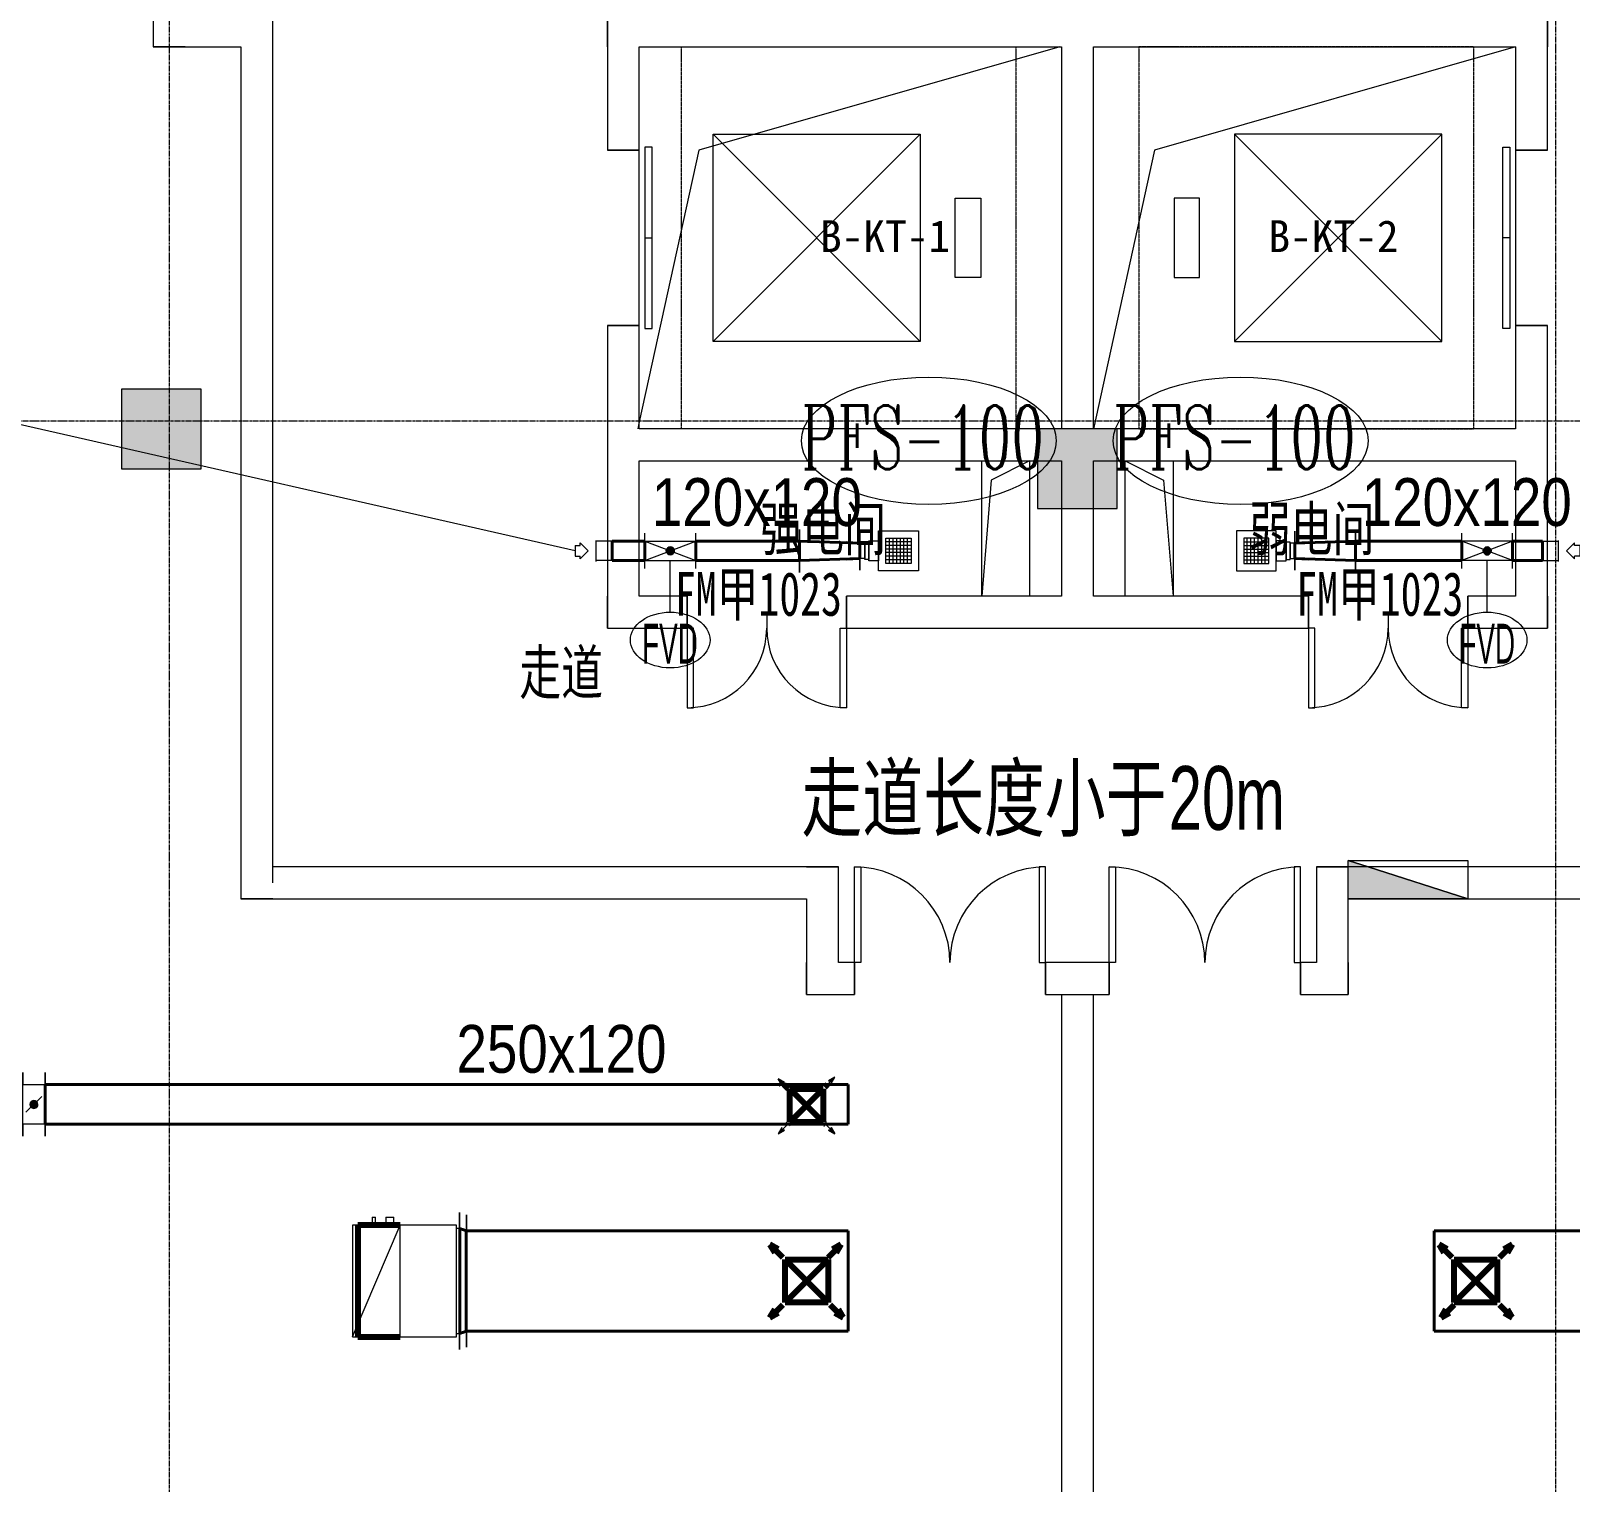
# Model space of a CAD drawing. Header units: millimetres. Extents: x 147619 to 200208, y -27981 to 8299.
# Drawn here: x 164431 to 174093, y -15363 to -6250 of the extents above; entities that cross this region are included whole.
import ezdxf

# ---------------------------------------------------------------- set-up
doc = ezdxf.new("R2010")
doc.units = ezdxf.units.MM
doc.linetypes.add('TJ Dash', pattern=[1.6, 1, -0.6])
doc.linetypes.add('轴网线', pattern=[22.24, 12.7, -3.18, 3.18, -3.18])
for name, color, linetype, lineweight in [('0-1', 7, 'Continuous', 5), ('M-EQPM-IDEN', 7, 'Continuous', 5), ('M-HVAC-CDFF-IDEN', 7, 'Continuous', 5)]:
    doc.layers.add(name, color=color, linetype=linetype, lineweight=lineweight)
for name, color, linetype, lineweight, true_color in [('0-2', 7, 'Continuous', 5, 0x515151), ('A-ANNO-NOTE-4', 7, 'Continuous', 5, 0xff8000), ('A-AREA-IDEN-1', 7, 'Continuous', 5, 0x515151), ('A-DETL-GENF-1', 7, 'Continuous', 5, 0xe1e1e1), ('A-DETL-GENF-2', 7, 'Continuous', 5, 0x515151), ('A-DETL-GENF-3', 7, 'Continuous', 5, 0x888888), ('A-DETL-GENF-4', 7, 'Continuous', 13, 0xff8000), ('A-DETL-GENF-5', 7, 'Continuous', 5, 0xff8000), ('A-DETL-GENF-6', 3, 'Continuous', 80, 0x00ff00), ('A-DETL-GENF-7', 3, 'Continuous', 5, 0x00ff00), ('A-DETL-MEDM-1', 7, 'Continuous', 5, 0x515151), ('A-DETL-WIDE-1', 4, 'Continuous', 80, 0x00ffff), ('A-DETL-WIDE-2', 3, 'Continuous', 80, 0x00ff00), ('A-DETL-WIDE-3', 150, 'Continuous', 80, 0x007fff), ('A-DOOR-1', 7, 'Continuous', 5, 0x515151), ('A-DOOR-2', 7, 'Continuous', 5, 0x5151be), ('A-DOOR-IDEN-1', 7, 'Continuous', 5, 0x515151), ('A-DOOR-IDEN-2', 7, 'Continuous', 5, 0x5151ff), ('A-FLOR-1', 7, 'Continuous', 5, 0x7f7f7f), ('A-WALL-1', 7, 'Continuous', 5, 0x515151), ('G-ANNO-TEXT-1', 7, 'Continuous', 5, 0x515151), ('G-ANNO-TEXT-2', 3, 'Continuous', 5, 0x00ff00), ('M-EQPM-1', 4, 'Continuous', 5, 0x00ffff), ('M-EQPM-2', 4, 'Continuous', 80, 0x00ffff), ('M-EQPM-IDEN-1', 3, 'Continuous', 5, 0x00ff00), ('M-HVAC-CDFF-2', 7, 'Continuous', 13, 0xff8000), ('M-HVAC-CDFF-3', 3, 'Continuous', 80, 0x00ff00), ('M-HVAC-CDFF-4', 150, 'Continuous', 80, 0x007fff), ('M-HVAC-DUCT-1', 7, 'Continuous', 40, 0xff8000), ('M-HVAC-DUCT-2', 7, 'Continuous', 5, 0xff8000), ('M-HVAC-DUCT-3', 7, 'Continuous', 13, 0xff8000), ('M-HVAC-DUCT-4', 3, 'Continuous', 40, 0x00ff00), ('M-HVAC-DUCT-6', 3, 'Continuous', 13, 0x00ff00), ('M-HVAC-DUCT-7', 150, 'Continuous', 40, 0x007fff), ('M-HVAC-DUCT-8', 150, 'Continuous', 80, 0x007fff), ('M-HVAC-DUCT-9', 150, 'Continuous', 5, 0x007fff), ('M-HVAC-DUCT-ANNO-2', 3, 'Continuous', 5, 0x00ff00), ('M-HVAC-DUCT-ANNO-3', 6, 'Continuous', 5, 0xff00ff), ('M-HVAC-DUCT-IDEN-1', 3, 'Continuous', 5, 0x00ff00), ('Q-SPCQ-1', 7, 'Continuous', 5, 0x515151), ('Q-SPCQ-2', 7, 'Continuous', 5, 0x51ffff), ('Q-SPCQ-3', 7, 'TJ Dash', 5, 0xff5151), ('S-GRID-1', 7, '轴网线', 5, 0x5151ff)]:
    doc.layers.add(name, color=color, linetype=linetype, lineweight=lineweight, true_color=true_color)
doc.styles.add('Arial Unicode MS', font='ARIALUNI.TTF', dxfattribs={"width": 0.5, "height": 250})
doc.styles.add('Complex', font='complex_.ttf', dxfattribs={"width": 0.6, "height": 400})
doc.styles.add('TJ_FangSong', font='', dxfattribs={"width": 0.7, "height": 400})
doc.styles.add('TJ_FangSong_Narrow_1', font='', dxfattribs={"height": 300})
doc.styles.add('仿宋_2', font='', dxfattribs={"width": 0.7, "height": 275})
doc.styles.add('黑体', font='', dxfattribs={"height": 200})
doc.styles.get('TJ_FangSong').set_extended_font_data('TJ_FangSong')
doc.styles.get('TJ_FangSong_Narrow_1').set_extended_font_data('TJ_FangSong_Narrow')
doc.styles.get('仿宋_2').set_extended_font_data('FangSong')
doc.styles.get('黑体').set_extended_font_data('SimHei')

# ---------------------------------------------------------------- blocks, each defined once
blk = doc.blocks.new('电梯门 - 1100mm_入口宽度-1329516-10-003 三层空调通风平面图')
at = {"layer": 'Q-SPCQ-1'}
for p, q in [((570, 180), (-570, 180)), ((-570, 180), (-570, 135)), ((-570, 135), (570, 135)), ((0, 135), (0, 180)), ((570, 135), (570, 180))]:
    blk.add_line(p, q, dxfattribs=at)
blk = doc.blocks.new('电梯门 - 1100mm_入口宽度-1547718-10-003 三层空调通风平面图')
at = {"layer": 'Q-SPCQ-1'}
for p, q in [((-570, -180), (-570, -135)), ((-570, -135), (570, -135)), ((570, -180), (-570, -180)), ((0, -135), (0, -180)), ((570, -135), (570, -180))]:
    blk.add_line(p, q, dxfattribs=at)
blk = doc.blocks.new('TJ客梯 - 1300_1300 TYP2-2462570-10-003 三层空调通风平面图')
at = {"layer": 'Q-SPCQ-2'}
for p, q in [((-650, 850), (650, -450)), ((650, 850), (-650, -450)), ((-650, -450), (-650, 850)), ((-650, 850), (650, 850)), ((650, 850), (650, -450)), ((650, -450), (-650, -450)), ((-250, -830), (-250, -670)), ((-250, -670), (250, -670)), ((250, -670), (250, -830)), ((250, -830), (-250, -830))]:
    blk.add_line(p, q, dxfattribs=at)
at = {"layer": 'Q-SPCQ-3'}
for p, q in [((1200, 1050), (-1200, 1050)), ((-1200, -1050), (-1200, 1050)), ((1200, 1050), (-1200, 1050)), ((1200, 1050), (1200, -1050)), ((1200, -1050), (-1200, -1050)), ((1200, -1050), (-1200, -1050))]:
    blk.add_line(p, q, dxfattribs=at)
blk = doc.blocks.new('TJ客梯 - 1300_1300 TYP2-2462550-10-003 三层空调通风平面图')
at = {"layer": 'Q-SPCQ-2'}
for p, q in [((250, 830), (-250, 830)), ((-250, 830), (-250, 670)), ((250, 670), (250, 830)), ((-250, 670), (250, 670)), ((-650, -850), (650, 450)), ((650, -850), (-650, 450)), ((650, 450), (-650, 450)), ((-650, 450), (-650, -850)), ((650, -850), (650, 450)), ((-650, -850), (650, -850))]:
    blk.add_line(p, q, dxfattribs=at)
at = {"layer": 'Q-SPCQ-3'}
for p, q in [((1200, 1050), (-1200, 1050)), ((-1200, 1050), (-1200, -1050)), ((1200, 1050), (-1200, 1050)), ((1200, -1050), (1200, 1050)), ((1200, -1050), (-1200, -1050)), ((1200, -1050), (-1200, -1050))]:
    blk.add_line(p, q, dxfattribs=at)
blk = doc.blocks.new('消火栓明装 - 消火栓明装-V194-10-003 三层空调通风平面图')
at = {"layer": 'A-DETL-GENF-3'}
blk.add_hatch(color=256, dxfattribs=at).paths.add_polyline_path([(375, 0), (-375, 240), (-375, 0)], flags=0)
at = {"layer": 'A-DETL-GENF-2'}
for p, q in [((-375, 240), (375, 240)), ((-250, 200), (-375, 240)), ((-375, 200), (-375, 240)), ((-375, 240), (-250, 200)), ((-375, 0), (-375, 200)), ((375, 0), (-250, 200)), ((-250, 200), (375, 0)), ((375, 240), (375, 200)), ((375, 200), (375, 0)), ((375, 0), (-375, 0))]:
    blk.add_line(p, q, dxfattribs=at)
blk = doc.blocks.new('TJ双扇平开门 - M1222-1543866-10-003 三层空调通风平面图')
at = {"layer": 'A-DOOR-1'}
for p, q in [((-600, 100), (-600, 700)), ((-600, 700), (-560, 700)), ((-560, 700), (-560, 100)), ((600, 700), (560, 700)), ((560, 700), (560, 100)), ((600, 100), (600, 700)), ((-560, 100), (-600, 100)), ((560, 100), (600, 100))]:
    blk.add_line(p, q, dxfattribs=at)
at = {"layer": 'A-DOOR-2'}
for centre, start, end in [((-600, 100), 0, 90), ((600, 100), 90, 180)]:
    blk.add_arc(centre, 600, start, end, dxfattribs=at)
blk = doc.blocks.new('TJ双扇平开门 - M1222-2000169-10-003 三层空调通风平面图')
at = {"layer": 'A-DOOR-1'}
for p, q in [((-560, -100), (-600, -100)), ((-600, -100), (-600, -700)), ((-560, -700), (-560, -100)), ((560, -100), (600, -100)), ((560, -700), (560, -100)), ((600, -100), (600, -700)), ((-600, -700), (-560, -700)), ((600, -700), (560, -700))]:
    blk.add_line(p, q, dxfattribs=at)
at = {"layer": 'A-DOOR-2'}
for centre, start, end in [((-600, -100), 270, 360), ((600, -100), 180, 270)]:
    blk.add_arc(centre, 600, start, end, dxfattribs=at)
blk = doc.blocks.new('TJ双扇平开门 - FMA1023-2632723-10-003 三层空调通风平面图')
at = {"layer": 'A-DOOR-1'}
for p, q in [((-500, 100), (-500, 600)), ((-500, 600), (-460, 600)), ((-460, 600), (-460, 100)), ((500, 600), (460, 600)), ((460, 600), (460, 100)), ((500, 100), (500, 600)), ((-460, 100), (-500, 100)), ((460, 100), (500, 100))]:
    blk.add_line(p, q, dxfattribs=at)
at = {"layer": 'A-DOOR-2'}
for centre, start, end in [((-500, 100), 0, 90), ((500, 100), 90, 180)]:
    blk.add_arc(centre, 500, start, end, dxfattribs=at)
blk = doc.blocks.new('YXQH_AR_B9-20_rvt-1-10-003 三层空调通风平面图')
at = {"layer": 'A-DETL-GENF-1'}
h = blk.add_hatch(color=256, dxfattribs=at)
h.paths.add_polyline_path([(182450, -17650), (182950, -17650), (182950, -17150), (182450, -17150)], flags=0)
h.paths.add_polyline_path([(165465.9, -17650), (165600, -17650), (165600, -17050), (165000, -17050), (165000, -17650), (165200, -17650)], flags=0)
h.paths.add_polyline_path([(159500, -17650), (159500, -17200), (159050, -17200), (159050, -17525), (159056, -17525), (159056, -17575), (159050, -17575), (159050, -17650), (159250, -17650)], flags=0)
h.paths.add_polyline_path([(174300, -17650), (174300, -17050), (173700, -17050), (173700, -17650), (174078.7, -17650)], flags=0)
h.paths.add_polyline_path([(170970.6, -9250), (171250, -9250), (171250, -8750), (170750, -8750), (170750, -9250), (170900, -9250)], flags=0)
h.paths.add_polyline_path([(176800, -9050), (176800, -8500), (176300, -8500), (176300, -9050), (176600, -9050)], flags=0)
h.paths.add_polyline_path([(165000, -9000), (165500, -9000), (165500, -8500), (165000, -8500)], flags=0)
h.paths.add_polyline_path([(182691.5, -8950), (182950, -8950), (182950, -8450), (182450, -8450), (182450, -8950)], flags=0)
h.paths.add_polyline_path([(156425, -8950), (156425, -8946), (156475, -8946), (156475, -8950), (156850, -8950), (156850, -8450), (156350, -8450), (156350, -8950)], flags=0)
h.paths.add_polyline_path([(182791.4, -7000), (182950, -7000), (182950, -6500), (182550, -6500.7), (182550, -7000), (182750, -7000)], flags=0)
h.paths.add_polyline_path([(168050, -1530), (168250, -1530), (168250, -1130), (168050, -1130), (168050, -1450)], flags=0)
h.paths.add_polyline_path([(170900, -1530), (171100, -1530), (171100, -1130), (170900, -1130)], flags=0)
h.paths.add_polyline_path([(173750, -1530), (173950, -1530), (173950, -1130), (173750, -1130), (173750, -1450)], flags=0)
h.paths.add_polyline_path([(176400, -350), (176800, -350), (176800, 250), (176200, 250), (176200, -350), (176231.9, -350)], flags=0)
h.paths.add_polyline_path([(165400, -250), (165500, -250), (165500, 250), (165000, 250), (165000, -250), (165240, -250)], flags=0)
h.paths.add_polyline_path([(156408.8, -250), (156850, -250), (156850, 250), (156350, 250), (156350, -250)], flags=0)
h.paths.add_polyline_path([(171093.6, -150), (171100, -150), (171100, 250), (170900, 250), (170900, -150)], flags=0)
h.paths.add_polyline_path([(173750, -150), (173950, -150), (173950, 250), (173750, 250), (173750, 50)], flags=0)
h.paths.add_polyline_path([(168226.5, -150), (168250, -150), (168250, 250), (168050, 250), (168050, -150), (168223.3, -150)], flags=0)
at = {"layer": '0-2'}
for p, q in [((170890, -6350), (168623.2, -7000)), ((173750, -6350), (171483.2, -7000)), ((168623.2, -7000), (168250, -8704.3)), ((171483.2, -7000), (171100, -8750)), ((168250, -8704.3), (168240, -8750)), ((170700, -8950), (170459.6, -9070.4)), ((171300, -8950), (171540.4, -9070.4)), ((170459.6, -9070.4), (170400, -9800)), ((171540.4, -9070.4), (171600, -9800))]:
    blk.add_line(p, q, dxfattribs=at)
at = {"layer": 'A-DETL-MEDM-1'}
for p, q in [((165500, -8500), (165000, -8500)), ((165000, -8500), (165000, -9000)), ((165500, -9000), (165500, -8500)), ((170900, -8750), (170750, -8750)), ((170750, -8750), (170750, -8950)), ((171100, -8750), (170900, -8750)), ((171250, -8750), (171100, -8750)), ((171250, -8950), (171250, -8750)), ((170750, -8950), (170750, -9250)), ((171250, -9250), (171250, -8950)), ((165000, -9000), (165500, -9000)), ((170750, -9250), (170900, -9250)), ((170900, -9250), (171100, -9250)), ((171100, -9250), (171250, -9250))]:
    blk.add_line(p, q, dxfattribs=at)
at = {"layer": 'A-DOOR-IDEN-2'}
for p, q in [((169050, -9900), (169050, -10042.3)), ((172950, -9900), (172950, -10042.3))]:
    blk.add_line(p, q, dxfattribs=at)
at = {"layer": 'A-FLOR-1'}
for p, q in [((168250, -6350), (170900, -6350)), ((168250, -7000), (168250, -6350)), ((170900, -6350), (170900, -8750)), ((171100, -6350), (173750, -6350)), ((171100, -8750), (171100, -6350)), ((173750, -6350), (173750, -7000)), ((168250, -8100), (168250, -7000)), ((173750, -7000), (173750, -8100)), ((168250, -8750), (168250, -8100)), ((173750, -8100), (173750, -8750)), ((170900, -8750), (168250, -8750)), ((173750, -8750), (171100, -8750)), ((170400, -9800), (170400, -8950)), ((170400, -8950), (170700, -8950)), ((170700, -8950), (170700, -9800)), ((171300, -8950), (171600, -8950)), ((171300, -9800), (171300, -8950)), ((171600, -8950), (171600, -9800)), ((170700, -9800), (170400, -9800)), ((171600, -9800), (171300, -9800))]:
    blk.add_line(p, q, dxfattribs=at)
at = {"layer": 'A-WALL-1'}
for p, q in [((165200, -6050), (165200, -6350)), ((165200, -6050), (165200, -6350)), ((165950, -11500), (165950, -6150)), ((165950, -11500), (165950, -6150)), ((168050, -6150), (168050, -6350)), ((168050, -6350), (168050, -6150)), ((173950, -6350), (173950, -6150)), ((173950, -6150), (173950, -6350)), ((165200, -6350), (165400, -6350)), ((165400, -6350), (165200, -6350)), ((165400, -6350), (165750, -6350)), ((165400, -6350), (165750, -6350)), ((165750, -6350), (165750, -11600)), ((165750, -6350), (165750, -11600)), ((168050, -6350), (168050, -7000)), ((168050, -6350), (168050, -7000)), ((168250, -6350), (170900, -6350)), ((168250, -6350), (170900, -6350)), ((168250, -7000), (168250, -6350)), ((168250, -7000), (168250, -6350)), ((170900, -6350), (170900, -8750)), ((170900, -6350), (170900, -8750)), ((171100, -6350), (173750, -6350)), ((171100, -6350), (173750, -6350)), ((171100, -8750), (171100, -6350)), ((171100, -8750), (171100, -6350)), ((173750, -6350), (173750, -7000)), ((173750, -6350), (173750, -7000)), ((173950, -7000), (173950, -6350)), ((173950, -7000), (173950, -6350)), ((168050, -7000), (168250, -7000)), ((168250, -7000), (168050, -7000)), ((173750, -7000), (173950, -7000)), ((173950, -7000), (173750, -7000)), ((168250, -8100), (168050, -8100)), ((168050, -8100), (168050, -8850)), ((168050, -8100), (168250, -8100)), ((168050, -8100), (168050, -8850)), ((168250, -8750), (168250, -8100)), ((168250, -8750), (168250, -8100)), ((173950, -8100), (173750, -8100)), ((173750, -8100), (173750, -8750)), ((173750, -8100), (173950, -8100)), ((173750, -8100), (173750, -8750)), ((173950, -9800), (173950, -8100)), ((173950, -9800), (173950, -8100)), ((170900, -8750), (168250, -8750)), ((170900, -8750), (168250, -8750)), ((173750, -8750), (171100, -8750)), ((173750, -8750), (171100, -8750)), ((168050, -8850), (168050, -9800)), ((168050, -8850), (168050, -9800)), ((168250, -8950), (170900, -8950)), ((168250, -8950), (170900, -8950)), ((168250, -9800), (168250, -8950)), ((168250, -9800), (168250, -8950)), ((170900, -8950), (170900, -9800)), ((170900, -8950), (170900, -9800)), ((171100, -8950), (173750, -8950)), ((171100, -8950), (173750, -8950)), ((171100, -9800), (171100, -8950)), ((171100, -9800), (171100, -8950)), ((173750, -8950), (173750, -9800)), ((173750, -8950), (173750, -9800)), ((168050, -9800), (168050, -10000)), ((168050, -10000), (168050, -9800)), ((168550, -9800), (168250, -9800)), ((168550, -9800), (168250, -9800)), ((168550, -10000), (168550, -9800)), ((168550, -9800), (168550, -10000)), ((170900, -9800), (169550, -9800)), ((169550, -9800), (169550, -10000)), ((169550, -10000), (169550, -9800)), ((170900, -9800), (169550, -9800)), ((172450, -9800), (171100, -9800)), ((172450, -9800), (171100, -9800)), ((172450, -10000), (172450, -9800)), ((172450, -9800), (172450, -10000)), ((173750, -9800), (173450, -9800)), ((173450, -9800), (173450, -10000)), ((173450, -10000), (173450, -9800)), ((173750, -9800), (173450, -9800)), ((173950, -10000), (173950, -9800)), ((173950, -9800), (173950, -10000)), ((168050, -10000), (168550, -10000)), ((168050, -10000), (168550, -10000)), ((169550, -10000), (172450, -10000)), ((169550, -10000), (172450, -10000)), ((173450, -10000), (173950, -10000)), ((173450, -10000), (173950, -10000)), ((165950, -11600), (165950, -11500)), ((169300, -11500), (165950, -11500)), ((169300, -11500), (165950, -11500)), ((165950, -11600), (165950, -11500)), ((169500, -11500), (169300, -11500)), ((169300, -11500), (169500, -11500)), ((169500, -12100), (169500, -11500)), ((169500, -12100), (169500, -11500)), ((172500, -11500), (172500, -12100)), ((172700, -11500), (172500, -11500)), ((172500, -11500), (172500, -12100)), ((172500, -11500), (172700, -11500)), ((176050, -11500), (172700, -11500)), ((176050, -11500), (173450, -11500)), ((165750, -11600), (165750, -11700)), ((165750, -11600), (165750, -11700)), ((165750, -11700), (165950, -11700)), ((165950, -11700), (165750, -11700)), ((165950, -11700), (169300, -11700)), ((165950, -11700), (169300, -11700)), ((169300, -11700), (169300, -12100)), ((169300, -11700), (169300, -12100)), ((172700, -11700), (176250, -11700)), ((172700, -12100), (172700, -11700)), ((172700, -12100), (172700, -11700)), ((173450, -11700), (176250, -11700)), ((169300, -12100), (169300, -12300)), ((169300, -12300), (169300, -12100)), ((169600, -12100), (169500, -12100)), ((169600, -12100), (169500, -12100)), ((169600, -12300), (169600, -12100)), ((169600, -12100), (169600, -12300)), ((170900, -12100), (170800, -12100)), ((170800, -12100), (170800, -12300)), ((170900, -12100), (170800, -12100)), ((170800, -12300), (170800, -12100)), ((171200, -12100), (170900, -12100)), ((171200, -12100), (170900, -12100)), ((171200, -12300), (171200, -12100)), ((171200, -12100), (171200, -12300)), ((172500, -12100), (172400, -12100)), ((172400, -12100), (172400, -12300)), ((172400, -12300), (172400, -12100)), ((172500, -12100), (172400, -12100)), ((172700, -12300), (172700, -12100)), ((172700, -12100), (172700, -12300)), ((169300, -12300), (169600, -12300)), ((169300, -12300), (169600, -12300)), ((170800, -12300), (170900, -12300)), ((170800, -12300), (170900, -12300)), ((170900, -12300), (171100, -12300)), ((170900, -12300), (170900, -20100)), ((171100, -12300), (171200, -12300)), ((171100, -12300), (171200, -12300)), ((171100, -20100), (171100, -12300)), ((172400, -12300), (172700, -12300)), ((172400, -12300), (172700, -12300))]:
    blk.add_line(p, q, dxfattribs=at)
at = {"layer": 'S-GRID-1'}
for p, q in [((165300, 7499.5), (165300, -27181.2)), ((174000, 7499.5), (174000, -27181.2)), ((199020.5, -8700), (148552.6, -8700))]:
    blk.add_line(p, q, dxfattribs=at)
at = {"layer": '0-2'}
for name, p, rotation in [('TJ客梯 - 1300_1300 TYP2-2462570-10-003 三层空调通风平面图', (169563.5, -7550), 90.00000000000124), ('TJ客梯 - 1300_1300 TYP2-2462550-10-003 三层空调通风平面图', (172436.5, -7550), 89.99999999999878), ('电梯门 - 1100mm_入口宽度-1329516-10-003 三层空调通风平面图', (168150, -7550), 270), ('电梯门 - 1100mm_入口宽度-1547718-10-003 三层空调通风平面图', (173850, -7550), 270), ('TJ双扇平开门 - FMA1023-2632723-10-003 三层空调通风平面图', (169050, -9900), 180), ('TJ双扇平开门 - FMA1023-2632723-10-003 三层空调通风平面图', (172950, -9900), 180), ('TJ双扇平开门 - M1222-2000169-10-003 三层空调通风平面图', (170200, -12200), 180)]:
    blk.add_blockref(name, p, dxfattribs=dict(at, rotation=rotation))
for name, p in [('消火栓明装 - 消火栓明装-V194-10-003 三层空调通风平面图', (173075, -11700)), ('TJ双扇平开门 - M1222-1543866-10-003 三层空调通风平面图', (171800, -12200))]:
    blk.add_blockref(name, p, dxfattribs=at)
at = {"layer": 'A-AREA-IDEN-1', "char_height": 275, "attachment_point": 1, "style": '仿宋_2'}
for s, insert, width in [('强电间', (169010.2, -9239.2), 1043.797), ('弱电间', (172075.8, -9239.2), 1043.797), ('走道', (167497.3, -10140.7), 695.865)]:
    blk.add_mtext(s, dxfattribs=dict(at, insert=insert, width=width))
at = {"layer": 'A-DOOR-IDEN-1', "char_height": 275, "width": 1391.729, "attachment_point": 1, "style": '仿宋_2'}
for insert in [(168473.6, -9647.8), (172373.6, -9647.8)]:
    blk.add_mtext('FM甲1023', dxfattribs=dict(at, insert=insert))
at = {"layer": 'G-ANNO-TEXT-1', "char_height": 200, "width": 1106.329, "attachment_point": 1, "style": '黑体'}
for s, insert in [('B-KT-1', (169384.6, -7439.5)), ('B-KT-2', (172199, -7439.5))]:
    blk.add_mtext(s, dxfattribs=dict(at, insert=insert))
blk = doc.blocks.new('对开多叶调节阀 - 标准-2904207-10-003 三层空调通风平面图')
at = {"layer": 'A-DETL-GENF-6'}
blk.add_hatch(color=256, dxfattribs=at).paths.add_polyline_path([(0, -25), (6.5, -24.1), (12.5, -21.7), (17.7, -17.7), (21.7, -12.5), (24.1, -6.5), (25, 0), (24.1, 6.5), (21.7, 12.5), (17.7, 17.7), (12.5, 21.7), (6.5, 24.1), (-1.6, 24.8), (-6.5, 24.1), (-12.5, 21.7), (-17.7, 17.7), (-21.7, 12.5), (-24.1, 6.5), (-25, 0), (-24.1, -6.5), (-21.7, -12.5), (-17.7, -17.7), (-12.5, -21.7), (-6.5, -24.1), (-1.6, -24.8)], flags=0)
at = {"layer": 'A-DETL-GENF-7'}
blk.add_line((-49.5, -49.5), (49.5, 49.5), dxfattribs=at)
for start, end in [(360, 180), (180, 360)]:
    blk.add_arc((0, 0), 25, start, end, dxfattribs=at)
at = {"layer": 'M-HVAC-DUCT-6'}
for p, q in [((-70, 125), (-70, 200)), ((-70, 200), (-70, -200)), ((70, 125), (70, 200)), ((70, 200), (70, -200)), ((-70, -125), (-70, 125)), ((-70, 125), (70, 125)), ((-70, 125), (70, 125)), ((70, 125), (70, -125)), ((-70, -200), (-70, -125)), ((70, -125), (-70, -125)), ((70, -125), (-70, -125)), ((70, -200), (70, -125))]:
    blk.add_line(p, q, dxfattribs=at)
blk = doc.blocks.new('M_VD吊顶导管式风机 - PFS-100-1959295-10-003 三层空调通风平面图')
at = {"layer": 'M-EQPM-1'}
for p, q in [((-125, -125), (-125, 125)), ((-125, 125), (125, 125)), ((125, 125), (125, -125)), ((-79, 79), (79, 79)), ((-79, -79), (-79, 79)), ((-79, 56.4), (79, 56.4)), ((-79, 33.9), (79, 33.9)), ((-79, 11.3), (79, 11.3)), ((-56.4, 79), (-56.4, -79)), ((-33.9, 79), (-33.9, -79)), ((-11.3, 79), (-11.3, -79)), ((11.3, 79), (11.3, -79)), ((33.9, 79), (33.9, -79)), ((56.4, 79), (56.4, -79)), ((79, 79), (79, -79)), ((125, -63), (125, 63)), ((125, 63), (187, 63)), ((187, 63), (187, -63)), ((187, -54), (187, 54)), ((187, 54), (212, 54)), ((212, 54), (212, -54)), ((212, -49), (212, 49)), ((212, 49), (242, 49)), ((-79, -11.3), (79, -11.3)), ((-79, -33.9), (79, -33.9)), ((-79, -56.4), (79, -56.4)), ((79, -79), (-79, -79)), ((187, -63), (125, -63)), ((212, -54), (187, -54)), ((242, -49), (212, -49)), ((125, -125), (-125, -125))]:
    blk.add_line(p, q, dxfattribs=at)
blk = doc.blocks.new('过渡件_天圆地方_长度 - 45 度-2905366-10-003 三层空调通风平面图')
at = {"layer": 'M-HVAC-DUCT-1'}
for p, q in [((380, 49), (0, 60)), ((0, -60), (0, 60)), ((293.7, 51.5), (380, 49)), ((380, 49), (380, 0)), ((380, 0), (380, -49)), ((0, -60), (380, -49)), ((380, -49), (293.7, -51.5))]:
    blk.add_line(p, q, dxfattribs=at)
at = {"layer": 'M-HVAC-DUCT-2'}
for p, q in [((0, 60), (0, 135)), ((0, 135), (0, -135)), ((380, 124), (380, -121.9)), ((380, 49.3), (380, 124)), ((0, -135), (0, -60)), ((380, -121.9), (380, -49.8))]:
    blk.add_line(p, q, dxfattribs=at)
blk = doc.blocks.new('AH_单层格栅风口_叶片水平 - 标准-2905454-10-003 三层空调通风平面图')
at = {"layer": 'M-HVAC-CDFF-2'}
for p, q in [((167880, -9481.9), (167880, -9465.2)), ((167930, -9515.2), (167880, -9465.2)), ((167980, -9581.2), (167980, -9449.2)), ((168080, -9455.2), (167980, -9455.2)), ((167846.7, -9481.9), (167880, -9481.9)), ((167846.7, -9481.9), (167846.7, -9548.5)), ((167846.7, -9548.5), (167880, -9548.5)), ((167930, -9515.2), (167880, -9565.2)), ((167880, -9565.2), (167880, -9548.5)), ((168080, -9575.2), (167980, -9575.2))]:
    blk.add_line(p, q, dxfattribs=at)
blk = doc.blocks.new('M_VD吊顶导管式风机 - PFS-100-2905593-10-003 三层空调通风平面图')
at = {"layer": 'M-EQPM-1'}
for p, q in [((125, 125), (-125, 125)), ((-125, 125), (-125, -125)), ((125, -125), (125, 125)), ((79, 79), (-79, 79)), ((-79, 79), (-79, -79)), ((-79, 56.4), (79, 56.4)), ((-79, 33.9), (79, 33.9)), ((-79, 11.3), (79, 11.3)), ((-56.4, -79), (-56.4, 79)), ((-33.9, -79), (-33.9, 79)), ((-11.3, -79), (-11.3, 79)), ((11.3, -79), (11.3, 79)), ((33.9, -79), (33.9, 79)), ((56.4, -79), (56.4, 79)), ((79, -79), (79, 79)), ((187, 63), (125, 63)), ((125, 63), (125, -63)), ((187, -63), (187, 63)), ((212, 54), (187, 54)), ((187, 54), (187, -54)), ((212, -54), (212, 54)), ((242, 49), (212, 49)), ((212, 49), (212, -49)), ((-79, -11.3), (79, -11.3)), ((-79, -33.9), (79, -33.9)), ((-79, -56.4), (79, -56.4)), ((-79, -79), (79, -79)), ((125, -63), (187, -63)), ((187, -54), (212, -54)), ((212, -49), (242, -49)), ((-125, -125), (125, -125))]:
    blk.add_line(p, q, dxfattribs=at)
blk = doc.blocks.new('过渡件_天圆地方_长度 - 45 度-2905594-10-003 三层空调通风平面图')
at = {"layer": 'M-HVAC-DUCT-1'}
for p, q in [((380, 49), (0, 60)), ((0, -60), (0, 60)), ((293.7, 51.5), (380, 49)), ((380, 49), (380, 0)), ((380, 0), (380, -49)), ((0, -60), (380, -49)), ((380, -49), (293.7, -51.5))]:
    blk.add_line(p, q, dxfattribs=at)
at = {"layer": 'M-HVAC-DUCT-2'}
for p, q in [((0, 135), (0, 60)), ((0, -135), (0, 135)), ((380, -124), (380, 121.9)), ((380, 121.9), (380, 49.8)), ((0, -60), (0, -135)), ((380, -49.3), (380, -124))]:
    blk.add_line(p, q, dxfattribs=at)
blk = doc.blocks.new('AH_单层格栅风口_叶片水平 - 标准-2905595-10-003 三层空调通风平面图')
at = {"layer": 'M-HVAC-CDFF-2'}
for p, q in [((173920, -9455.2), (174020, -9455.2)), ((174020, -9581.2), (174020, -9449.2)), ((174070, -9515.2), (174120, -9465.2)), ((174120, -9481.9), (174120, -9465.2)), ((174070, -9515.2), (174120, -9565.2)), ((174153.3, -9481.9), (174120, -9481.9)), ((174120, -9565.2), (174120, -9548.5)), ((174153.3, -9548.5), (174120, -9548.5)), ((174153.3, -9481.9), (174153.3, -9548.5)), ((173920, -9575.2), (174020, -9575.2))]:
    blk.add_line(p, q, dxfattribs=at)
blk = doc.blocks.new('防火阀_70_-矩形 - FVD-2963364-10-003 三层空调通风平面图')
at = {"layer": 'M-HVAC-DUCT-3'}
blk.add_hatch(color=256, dxfattribs=at).paths.add_polyline_path([(0, 25), (6.5, 24.1), (12.5, 21.7), (17.7, 17.7), (21.7, 12.5), (24.1, 6.5), (25, 0), (24.1, -6.5), (21.7, -12.5), (17.7, -17.7), (12.5, -21.7), (6.5, -24.1), (0, -25), (-6.5, -24.1), (-12.5, -21.7), (-17.7, -17.7), (-21.7, -12.5), (-24.1, -6.5), (-25, 0), (-24.1, 6.5), (-21.7, 12.5), (-17.7, 17.7), (-12.5, 21.7), (-6.5, 24.1)], flags=0)
at = {"layer": 'A-DETL-GENF-5'}
for p, q in [((-160, 110), (-160, -110)), ((160, 110), (160, -110)), ((-160, 60), (160, 60)), ((-160, 60), (160, -60)), ((-160, -60), (160, 60)), ((-160, -60), (160, -60))]:
    blk.add_line(p, q, dxfattribs=at)
blk.add_circle((0, 0), 25, dxfattribs=at)
for start, end in [(360, 180), (180, 360)]:
    blk.add_arc((0, 0), 25, start, end, dxfattribs=at)
at = {"layer": 'M-HVAC-DUCT-3'}
blk.add_line((0, 385), (0, 60), dxfattribs=at)
blk = doc.blocks.new('防火阀_70_-矩形 - FVD-V218-10-003 三层空调通风平面图')
at = {"layer": 'A-DETL-GENF-4'}
blk.add_hatch(color=256, dxfattribs=at).paths.add_polyline_path([(0, 25), (-6.5, 24.1), (-12.5, 21.7), (-17.7, 17.7), (-21.7, 12.5), (-24.1, 6.5), (-25, 0), (-24.1, -6.5), (-21.7, -12.5), (-17.7, -17.7), (-12.5, -21.7), (-6.5, -24.1), (0, -25), (6.5, -24.1), (12.5, -21.7), (17.7, -17.7), (21.7, -12.5), (24.1, -6.5), (25, 0), (24.1, 6.5), (21.7, 12.5), (17.7, 17.7), (12.5, 21.7), (6.5, 24.1)], flags=0)
at = {"layer": 'A-DETL-GENF-5'}
for p, q in [((-160, 110), (-160, -110)), ((160, 110), (160, -110)), ((-160, -60), (160, 60)), ((-160, 60), (160, -60)), ((-160, 60), (160, 60)), ((-160, -60), (160, -60))]:
    blk.add_line(p, q, dxfattribs=at)
blk.add_circle((0, 0), 25, dxfattribs=at)
for start, end in [(360, 180), (180, 360)]:
    blk.add_arc((0, 0), 25, start, end, dxfattribs=at)
at = {"layer": 'M-HVAC-DUCT-3'}
blk.add_line((0, 385), (0, 60), dxfattribs=at)
blk = doc.blocks.new('C4_方形散流器 - 210x210-2719981-10-003 三层空调通风平面图')
at = {"layer": 'A-DETL-GENF-6'}
for points in [[(-178.5, 178.5), (-155.4, 138.6), (-155.4, 155.4), (-138.6, 155.4)], [(132, 157.7), (132, 155.4), (144.9, 155.4), (144.9, 138.6), (168, 178.5)], [(-178.5, -178.5), (-138.6, -155.4), (-155.4, -155.4), (-155.4, -138.6)], [(138.6, -155.4), (178.5, -178.5), (155.4, -138.6), (155.4, -155.4)]]:
    blk.add_hatch(color=256, dxfattribs=at).paths.add_polyline_path(points, flags=0)
at = {"layer": 'A-DETL-GENF-7'}
for p, q in [((-138.6, 155.4), (-178.5, 178.5)), ((-178.5, 178.5), (-155.4, 138.6)), ((-118, 118), (-178.5, 178.5)), ((-138.6, 155.4), (-178.5, 178.5)), ((-178.5, 178.5), (-155.4, 138.6)), ((-155.4, 155.4), (-138.6, 155.4)), ((-155.4, 138.6), (-155.4, 155.4)), ((-155.4, 138.6), (-155.4, 155.4)), ((-155.4, 155.4), (-138.6, 155.4)), ((132, 157.7), (168, 178.5)), ((132, 142.5), (168, 178.5)), ((168, 178.5), (132, 157.7)), ((144.9, 155.4), (132, 155.4)), ((132, 155.4), (144.9, 155.4)), ((168, 178.5), (144.9, 138.6)), ((144.9, 138.6), (168, 178.5)), ((144.9, 138.6), (144.9, 155.4)), ((144.9, 155.4), (144.9, 138.6)), ((-118, -118), (-178.5, -178.5)), ((-178.5, -178.5), (-155.4, -138.6)), ((-155.4, -138.6), (-178.5, -178.5)), ((-138.6, -155.4), (-178.5, -178.5)), ((-178.5, -178.5), (-138.6, -155.4)), ((-155.4, -138.6), (-155.4, -155.4)), ((-155.4, -155.4), (-155.4, -138.6)), ((-155.4, -155.4), (-138.6, -155.4)), ((-138.6, -155.4), (-155.4, -155.4)), ((132, -132), (178.5, -178.5)), ((155.4, -155.4), (138.6, -155.4)), ((138.6, -155.4), (178.5, -178.5)), ((155.4, -155.4), (138.6, -155.4)), ((138.6, -155.4), (178.5, -178.5)), ((155.4, -138.6), (155.4, -155.4)), ((178.5, -178.5), (155.4, -138.6)), ((155.4, -138.6), (155.4, -155.4)), ((178.5, -178.5), (155.4, -138.6))]:
    blk.add_line(p, q, dxfattribs=at)
at = {"layer": 'A-DETL-WIDE-2'}
for p, q in [((-115.5, 115.5), (-118, 118)), ((105, 105), (-105, -105)), ((-105, 105), (105, -105)), ((-105, -105), (-105, 105)), ((-105, 105), (105, 105)), ((105, 115.5), (132, 142.5)), ((105, 105), (105, -105)), ((128.1, 155.4), (132, 157.7)), ((132, 157.7), (128.1, 155.4)), ((132, 155.4), (128.1, 155.4)), ((128.1, 155.4), (132, 155.4)), ((-115.5, -115.5), (-118, -118)), ((105, -105), (-105, -105)), ((115.5, -115.5), (132, -132))]:
    blk.add_line(p, q, dxfattribs=at)
blk = doc.blocks.new('M_多联机 - 室内机 - 静音型 - 天花板内藏风管式下回风 - 4_5 kW-V222-10-003 三层空调通风平面图')
at = {"layer": 'A-DETL-WIDE-1'}
for p, q in [((350, 310), (-350, 310)), ((-350, 310), (-350, 43.8)), ((350, 43.8), (350, 310))]:
    blk.add_line(p, q, dxfattribs=at)
at = {"layer": 'M-EQPM-1'}
for p, q in [((400, 220), (350, 220)), ((350, 200), (400, 200)), ((400, 220), (400, 200)), ((400, 135), (350, 135)), ((400, 135), (400, 85)), ((-350, 43.7), (-350, -310)), ((350, 85), (400, 85)), ((350, -210), (350, 43.7)), ((350, -310), (350, -210)), ((-350, -310), (349, -310)), ((-330, -310), (-330, -330)), ((330, -330), (-330, -330)), ((330, -330), (330, -310)), ((349, -310), (350, -310))]:
    blk.add_line(p, q, dxfattribs=at)
blk = doc.blocks.new('过渡件_矩形变径管_角度_法兰 - 45 度-V223-10-003 三层空调通风平面图')
at = {"layer": 'A-DETL-WIDE-3'}
for p, q in [((0.2, 330), (3, 329)), ((3, -329), (0.2, -330))]:
    blk.add_line(p, q, dxfattribs=at)
at = {"layer": 'M-HVAC-DUCT-7'}
for p, q in [((3, 330), (42.8, 315)), ((3, -330), (3, 330)), ((22.9, 322.5), (45.8, 315)), ((42.8, 315), (42.8, -315)), ((42.8, -315), (3, -330)), ((45.8, -315), (22.9, -322.5))]:
    blk.add_line(p, q, dxfattribs=at)
at = {"layer": 'M-HVAC-DUCT-9'}
for p, q in [((0, 330), (0, 430)), ((0, 430), (0, -430)), ((45.8, 415), (45.8, 315)), ((45.8, -415), (45.8, 415)), ((0, -430), (0, -330)), ((45.8, -315), (45.8, -415))]:
    blk.add_line(p, q, dxfattribs=at)
blk = doc.blocks.new('C4_方形散流器 - 270x270-2857066-10-003 三层空调通风平面图')
at = {"layer": 'A-DETL-WIDE-3'}
for p, q in [((-178.1, 199.9), (-229.5, 229.5)), ((-229.5, 229.5), (-199.9, 178.1)), ((-148.5, 148.5), (-229.5, 229.5)), ((-178.1, 199.9), (-229.5, 229.5)), ((-229.5, 229.5), (-199.9, 178.1)), ((-199.9, 199.9), (-178.1, 199.9)), ((-199.9, 178.1), (-199.9, 199.9)), ((-199.9, 178.1), (-199.9, 199.9)), ((-199.9, 199.9), (-178.1, 199.9)), ((135, 148.5), (216, 229.5)), ((164.6, 199.9), (216, 229.5)), ((216, 229.5), (164.6, 199.9)), ((186.4, 199.9), (164.6, 199.9)), ((164.6, 199.9), (186.4, 199.9)), ((216, 229.5), (186.4, 178.1)), ((186.4, 178.1), (216, 229.5)), ((186.4, 178.1), (186.4, 199.9)), ((186.4, 199.9), (186.4, 178.1)), ((135, 135), (-135, -135)), ((-135, 135), (135, -135)), ((-135, -135), (-135, 135)), ((-135, 135), (135, 135)), ((135, 135), (135, -135)), ((-148.5, -148.5), (-229.5, -229.5)), ((-229.5, -229.5), (-199.9, -178.1)), ((-199.9, -178.1), (-229.5, -229.5)), ((-199.9, -178.1), (-199.9, -199.9)), ((-199.9, -199.9), (-199.9, -178.1)), ((135, -135), (-135, -135)), ((148.5, -148.5), (229.5, -229.5)), ((199.9, -178.1), (199.9, -199.9)), ((229.5, -229.5), (199.9, -178.1)), ((199.9, -178.1), (199.9, -199.9)), ((229.5, -229.5), (199.9, -178.1)), ((-178.1, -199.9), (-229.5, -229.5)), ((-229.5, -229.5), (-178.1, -199.9)), ((-199.9, -199.9), (-178.1, -199.9)), ((-178.1, -199.9), (-199.9, -199.9)), ((199.9, -199.9), (178.1, -199.9)), ((178.1, -199.9), (229.5, -229.5)), ((199.9, -199.9), (178.1, -199.9)), ((178.1, -199.9), (229.5, -229.5))]:
    blk.add_line(p, q, dxfattribs=at)
blk = doc.blocks.new('TJ_设备标注-样式二 - 封闭式-586405-10-003 三层空调通风平面图')
at = {"layer": 'M-EQPM-IDEN'}
blk.add_ellipse((0.458, 0.2), major_axis=(-8, 0), ratio=0.5, dxfattribs=at)

msp = doc.modelspace()

# ---------------------------------------------------------------- linework, layer by layer
at = {"layer": 'A-ANNO-NOTE-4'}
for centre in [(168444.5, -10075.2), (173571.8, -10075.2)]:
    msp.add_ellipse(centre, major_axis=(250, 0), ratio=0.7, dxfattribs=at)
at = {"layer": 'M-HVAC-CDFF-IDEN'}
msp.add_line((167846.7, -9515.2), (152758.3, -6079.6), dxfattribs=at)
at = {"layer": 'M-HVAC-DUCT-1'}
for p, q in [((168080, -9575.2), (168080, -9455.2)), ((168080, -9455.2), (168284.5, -9455.2)), ((168284.5, -9455.2), (168284.5, -9575.2)), ((168604.5, -9575.2), (168604.5, -9455.2)), ((168604.5, -9455.2), (169255.4, -9455.2)), ((169255.4, -9455.2), (169255.4, -9575.2)), ((172744.6, -9575.2), (172744.6, -9455.2)), ((173411.8, -9455.2), (172744.6, -9455.2)), ((173411.8, -9455.2), (173411.8, -9575.2)), ((173731.8, -9575.2), (173731.8, -9455.2)), ((173920, -9455.2), (173731.8, -9455.2)), ((173920, -9455.2), (173920, -9575.2)), ((168080, -9575.2), (168284.5, -9575.2)), ((168604.5, -9575.2), (169255.4, -9575.2)), ((173411.8, -9575.2), (172744.6, -9575.2)), ((173920, -9575.2), (173731.8, -9575.2))]:
    msp.add_line(p, q, dxfattribs=at)
at = {"layer": 'M-HVAC-DUCT-4'}
for p, q in [((164520.4, -13115.5), (164520.4, -12865.5)), ((169561.2, -12865.5), (164520.4, -12865.5)), ((169561.2, -12865.5), (169561.2, -13115.5)), ((169561.2, -13115.5), (164520.4, -13115.5))]:
    msp.add_line(p, q, dxfattribs=at)
at = {"layer": 'M-HVAC-DUCT-7'}
for p, q in [((167163.6, -14414.5), (167163.6, -13784.5)), ((169561.2, -13784.5), (167163.6, -13784.5)), ((169561.2, -13784.5), (169561.2, -14414.5)), ((173238.4, -14414.5), (173238.4, -13784.5)), ((173238.4, -13784.5), (175636.1, -13784.5)), ((169561.2, -14414.5), (167163.6, -14414.5)), ((173238.4, -14414.5), (175636.1, -14414.5))]:
    msp.add_line(p, q, dxfattribs=at)
at = {"layer": 'M-HVAC-DUCT-ANNO-2'}
for p, q in [((169405, -12892.5), (169195, -13102.5)), ((169195, -12892.5), (169405, -13102.5)), ((169195, -12892.5), (169405, -12892.5)), ((169195, -13102.5), (169195, -12892.5)), ((169405, -12892.5), (169405, -13102.5)), ((169405, -13102.5), (169195, -13102.5))]:
    msp.add_line(p, q, dxfattribs=at)
at = {"layer": 'M-HVAC-DUCT-ANNO-3'}
for p, q in [((166450, -14449.5), (166750, -13749.5)), ((166450, -13749.5), (166450, -14449.5)), ((166750, -13749.5), (166450, -13749.5)), ((166750, -14449.5), (166750, -13749.5)), ((166450, -14449.5), (166750, -14449.5))]:
    msp.add_line(p, q, dxfattribs=at)

# ---------------------------------------------------------------- block references
at = {"layer": '0-1'}
msp.add_blockref('YXQH_AR_B9-20_rvt-1-10-003 三层空调通风平面图', (0, 0), dxfattribs=at)
at = {"layer": 'M-EQPM-1', "rotation": 180}
msp.add_blockref('M_VD吊顶导管式风机 - PFS-100-1959295-10-003 三层空调通风平面图', (169877.4, -9515.2), dxfattribs=at)
at = {"layer": 'M-EQPM-1'}
msp.add_blockref('M_VD吊顶导管式风机 - PFS-100-2905593-10-003 三层空调通风平面图', (172122.6, -9515.2), dxfattribs=at)
at = {"layer": 'M-EQPM-2', "rotation": 90.00000000000078}
msp.add_blockref('M_多联机 - 室内机 - 静音型 - 天花板内藏风管式下回风 - 4_5 kW-V222-10-003 三层空调通风平面图', (166793.7, -14099.5), dxfattribs=at)
at = {"layer": 'M-EQPM-IDEN', "xscale": 99.99999999999993, "yscale": 99.99999999999993, "zscale": 99.99999999999993}
for p in [(170021.6, -8844.1), (171978.5, -8844.1)]:
    msp.add_blockref('TJ_设备标注-样式二 - 封闭式-586405-10-003 三层空调通风平面图', p, dxfattribs=at)
at = {"layer": 'M-HVAC-CDFF-2'}
for name in ['AH_单层格栅风口_叶片水平 - 标准-2905454-10-003 三层空调通风平面图', 'AH_单层格栅风口_叶片水平 - 标准-2905595-10-003 三层空调通风平面图']:
    msp.add_blockref(name, (0, 0), dxfattribs=at)
at = {"layer": 'M-HVAC-CDFF-3', "rotation": 89.99999999999982}
msp.add_blockref('C4_方形散流器 - 210x210-2719981-10-003 三层空调通风平面图', (169300, -12997.5), dxfattribs=at)
at = {"layer": 'M-HVAC-CDFF-4'}
msp.add_blockref('C4_方形散流器 - 270x270-2857066-10-003 三层空调通风平面图', (169300, -14099.5), dxfattribs=at)
at = {"layer": 'M-HVAC-CDFF-4', "rotation": 180}
msp.add_blockref('C4_方形散流器 - 270x270-2857066-10-003 三层空调通风平面图', (173499.7, -14099.5), dxfattribs=at)
at = {"layer": 'M-HVAC-DUCT-1'}
msp.add_blockref('过渡件_天圆地方_长度 - 45 度-2905366-10-003 三层空调通风平面图', (169255.4, -9515.2), dxfattribs=at)
at = {"layer": 'M-HVAC-DUCT-1', "rotation": 180}
msp.add_blockref('过渡件_天圆地方_长度 - 45 度-2905594-10-003 三层空调通风平面图', (172744.6, -9515.2), dxfattribs=at)
at = {"layer": 'M-HVAC-DUCT-3', "extrusion": (0, 0, -1), "rotation": 180}
msp.add_blockref('防火阀_70_-矩形 - FVD-2963364-10-003 三层空调通风平面图', (-168444.5, -9515.2), dxfattribs=at)
at = {"layer": 'M-HVAC-DUCT-3', "rotation": 180}
msp.add_blockref('防火阀_70_-矩形 - FVD-V218-10-003 三层空调通风平面图', (173571.8, -9515.2), dxfattribs=at)
at = {"layer": 'M-HVAC-DUCT-6', "rotation": 180}
msp.add_blockref('对开多叶调节阀 - 标准-2904207-10-003 三层空调通风平面图', (164450.4, -12990.5), dxfattribs=at)
at = {"layer": 'M-HVAC-DUCT-8'}
msp.add_blockref('过渡件_矩形变径管_角度_法兰 - 45 度-V223-10-003 三层空调通风平面图', (167120.7, -14099.5), dxfattribs=at)

# ---------------------------------------------------------------- texts
at = {"layer": 'A-ANNO-NOTE-4', "char_height": 250, "width": 420.886, "attachment_point": 1, "style": 'Arial Unicode MS'}
for insert in [(168268.2, -9972.7), (173397.5, -9972.7)]:
    msp.add_mtext('FVD', dxfattribs=dict(at, insert=insert))
at = {"layer": 'G-ANNO-TEXT-2', "char_height": 400, "attachment_point": 1, "style": 'TJ_FangSong'}
for s, insert, width in [('走道长度小于', (169267.6, -10866.5), 2794.683), ('20m', (171573.4, -10866.5), 746.371)]:
    msp.add_mtext(s, dxfattribs=dict(at, insert=insert, width=width))
at = {"layer": 'M-EQPM-IDEN-1', "char_height": 400, "width": 1948.101, "attachment_point": 1, "style": 'Complex'}
for insert in [(169268.1, -8602.2), (171225, -8602.2)]:
    msp.add_mtext('PFS-100', dxfattribs=dict(at, insert=insert))
at = {"layer": 'M-HVAC-DUCT-IDEN-1', "char_height": 300, "attachment_point": 1, "style": 'TJ_FangSong_Narrow_1'}
for s, insert, width in [('120x120', (168329.1, -9058.9), 1218.565), ('120x120', (172784.3, -9058.9), 1218.565), ('250x120', (167102.6, -12492), 1226.582)]:
    msp.add_mtext(s, dxfattribs=dict(at, insert=insert, width=width))

doc.saveas('drawing.dxf')
